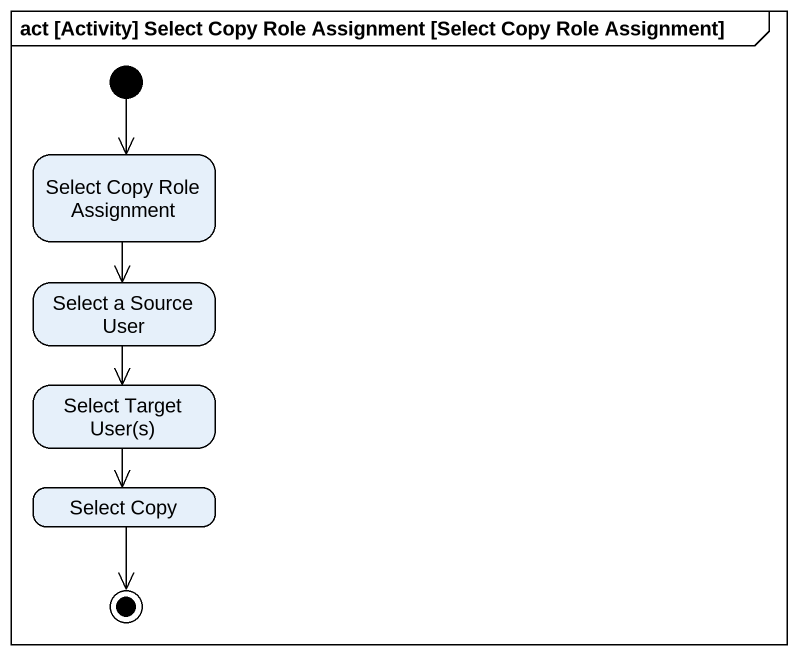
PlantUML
@startuml
mainframe act [Activity] Select Copy Role Assignment [Select Copy Role Assignment]
hide empty description
state "Select Copy Role Assignment" as Select_Copy_Role_Assignment
state "Select a Source User" as Select_a_Source_User
state "Select Target User(s)" as Select_Target_User_s
state "Select Copy" as Select_Copy
[*] --> Select_Copy_Role_Assignment
Select_Copy_Role_Assignment --> Select_a_Source_User
Select_a_Source_User --> Select_Target_User_s
Select_Target_User_s --> Select_Copy
Select_Copy --> [*]
@enduml
